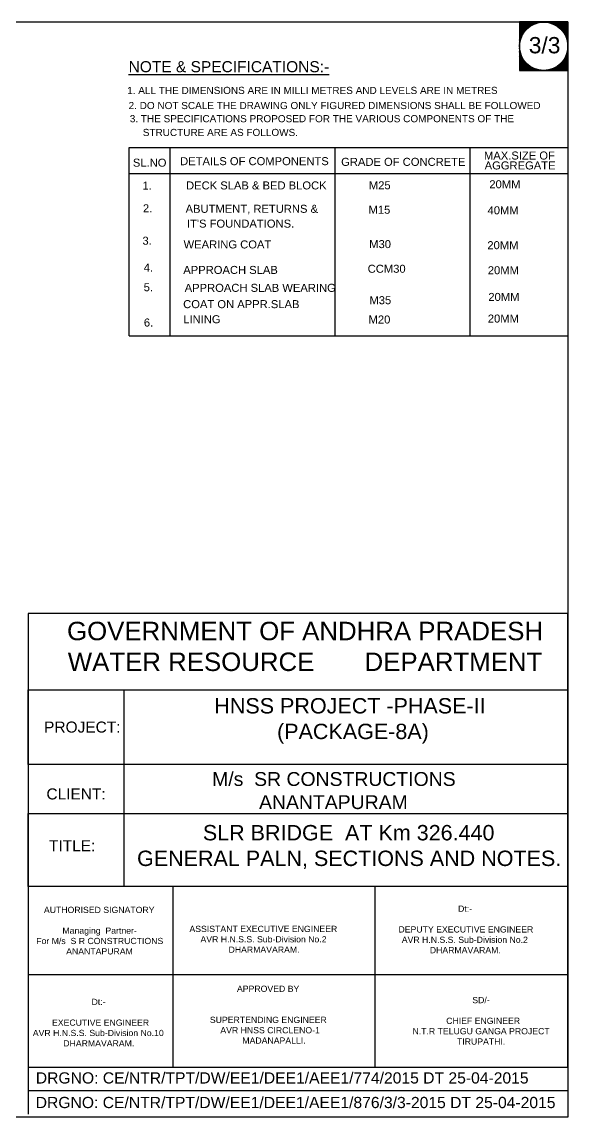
# Model space of a CAD drawing. Header units: millimetres. Extents: x 50754 to 63872, y -166310 to 12701.
# Drawn here: x 58944 to 63872, y 2808 to 12701 of the extents above; entities that cross this region are included whole.
import ezdxf

# ---------------------------------------------------------------- set-up
doc = ezdxf.new("R2010")
doc.units = ezdxf.units.MM
doc.header["$MEASUREMENT"] = 0
for name, color, linetype in [('DIMENSION', 7, 'Continuous'), ('DRAWING', 7, 'Continuous'), ('TEXT', 7, 'Continuous')]:
    doc.layers.add(name, color=color, linetype=linetype)
doc.styles.get("Standard").update_dxf_attribs({"font": 'arial.ttf'})

msp = doc.modelspace()

# ---------------------------------------------------------------- hatches: boundary and pattern name
at = {"layer": 'DRAWING'}
h = msp.add_hatch(dxfattribs=at)
h.set_pattern_fill('ANSI31', color=256, style=0)
h.set_pattern_definition([(45, (0, -898.22867), (-0.08838834765, 0.08838834765), [])])
h.paths.add_polyline_path([(63870.3, 12701), (63434.1, 12701), (63434.1, 12495.3, -0.966869), (63870.3, 12480.6)])
h.paths.add_polyline_path([(63434.1, 12465.9), (63434.1, 12262.6), (63638.6, 12262.6, -0.377076)])
h.paths.add_polyline_path([(63870.3, 12480.6, -0.396438), (63665.3, 12262.6), (63870.3, 12262.6)])

# ---------------------------------------------------------------- linework, layer by layer
at = {"layer": 'DIMENSION'}
for points in [[(58998.4, 3259.7), (58998.4, 2834.3)], [(58998.4, 3047), (63870.3, 3047)]]:
    msp.add_lwpolyline(points, dxfattribs=at)
at = {"layer": 'DRAWING'}
for points in [[(63870.3, 2808), (50753.8, 2808), (50753.8, 12701), (63870.3, 12701)], [(63870.3, 12701), (63434.1, 12701), (63434.1, 12262.6), (63870.3, 12262.6)]]:
    msp.add_lwpolyline(points, close=True, dxfattribs=at)
msp.add_lwpolyline([(59912.6, 9866.3), (63870.3, 9866.3)], dxfattribs=at)
msp.add_circle((63651.9, 12480.6), 218.4, dxfattribs=at)
at = {"layer": 'TEXT'}
for p, q in [((60278.9, 11566), (60278.9, 9866.2)), ((61767.7, 11566.3), (61767.7, 9866.3)), ((62986.5, 11566.5), (62986.5, 9866.3)), ((59911.6, 11332.6), (63871.5, 11332.6))]:
    msp.add_line(p, q, dxfattribs=at)
for points in [[(59912.6, 9866.3), (59912.6, 11566), (63870.3, 11566), (63870.3, 9866.3)], [(59863.5, 6667.1), (59863.5, 4891.3)], [(60305.3, 4891.3), (60305.3, 3259.7)], [(62126.6, 4891.3), (62126.6, 3259.7)], [(58998.4, 4097.4), (63870.3, 4097.4)]]:
    msp.add_lwpolyline(points, dxfattribs=at)
for points in [[(63870.3, 7357.4), (58998.4, 7357.4), (58998.4, 3259.7), (63870.3, 3259.7)], [(58998.4, 6667.1), (63870.3, 6667.1), (63870.3, 5991.6), (58998.4, 5991.6)], [(58998.4, 5550.5), (63870.3, 5550.5), (63870.3, 4891.3), (58998.4, 4891.3)]]:
    msp.add_lwpolyline(points, close=True, dxfattribs=at)

# ---------------------------------------------------------------- texts
at = {"layer": 'DRAWING'}
msp.add_text('3/3', height=146.99, dxfattribs=at).set_placement((63517, 12417.2))
at = {"layer": 'TEXT'}
for s, height, p in [('%%UNOTE & SPECIFICATIONS:-', 100.108, (59905.9, 12246.5)), ('1. ALL THE DIMENSIONS ARE IN MILLI METRES AND LEVELS ARE IN METRES', 64.467, (59893.3, 12049.9)), ('2. DO NOT SCALE THE DRAWING ONLY FIGURED DIMENSIONS SHALL BE FOLLOWED', 64.467, (59906, 11913.4)), ('3. THE SPECIFICATIONS PROPOSED FOR THE VARIOUS COMPONENTS OF THE', 64.467, (59916.9, 11794.6)), ('STRUCTURE ARE AS FOLLOWS.', 64.467, (60033.9, 11670.2)), ('DETAILS OF COMPONENTS', 72.3, (60370.9, 11406.8)), ('MAX.SIZE OF', 72.3, (63112.7, 11457.8)), ('SL.NO', 72.3, (59944.7, 11393.1)), ('  GRADE OF CONCRETE', 72.3, (61767.7, 11400.7)), ('AGGREGATE', 72.3, (63118.8, 11368.3)), ('1.', 72.3, (60031.1, 11185.5)), ('DECK SLAB & BED BLOCK', 72.3, (60424.5, 11187.7)), ('M25', 72.3, (62074.1, 11189.1)), ('20MM', 72.3, (63161, 11198.3)), ('2.', 72.3, (60035.5, 10981)), ('ABUTMENT, RETURNS &', 72.3, (60420.3, 10976.6)), ('M15', 72.3, (62071.1, 10968.1)), ('40MM', 72.3, (63145, 10963.1)), ("IT'S FOUNDATIONS.", 72.3, (60432.8, 10842.7)), ('3.', 72.3, (60031.1, 10688.2)), ('WEARING COAT', 72.3, (60402.4, 10654.7)), ('M30', 72.3, (62077.1, 10657.6)), ('20MM', 72.3, (63143.2, 10648)), ('4.', 72.3, (60042.7, 10445.8)), ('APPROACH SLAB', 72.3, (60399.5, 10424.4)), ('CCM30  ', 72.3, (62063.4, 10435)), ('20MM', 72.3, (63147.3, 10421.6)), ('5.', 72.3, (60042.3, 10268.1)), ('APPROACH SLAB WEARING', 72.3, (60412.1, 10262.6)), ('M35', 72.3, (62079.2, 10151)), ('20MM', 72.3, (63152.2, 10180.6)), ('COAT ON APPR.SLAB', 72.3, (60398.4, 10115.3)), ('6.', 72.3, (60043.8, 9949.2)), ('LINING', 72.3, (60399.2, 9979)), ('M20', 72.3, (62071.4, 9976.6)), ('20MM', 72.3, (63147.5, 9985.2))]:
    msp.add_text(s, height=height, dxfattribs=at).set_placement(p)
at = {"layer": 'TEXT', "color": 7, "width": 4754.063, "attachment_point": 5}
for s, insert, char_height in [('GOVERNMENT OF ANDHRA PRADESH\\PWATER RESOURCE       DEPARTMENT', (61498.2, 7058.8), 166.699), ('HNSS PROJECT -PHASE-II\\P (PACKAGE-8A)', (61903.4, 6386.7), 138.916)]:
    msp.add_mtext(s, dxfattribs=dict(at, insert=insert, char_height=char_height))
at = {"layer": 'TEXT', "attachment_point": 1}
for s, insert, char_height, width in [('PROJECT:', (59143.8, 6381), 99.8, 931.189), ('\\pi510.88;M/s  SR CONSTRUCTIONS \\P\\pi934.22;ANANTAPURAM', (60148.9, 5924.6), 125.288, 3197.216), ('CLIENT:', (59164.9, 5777), 99.8, 931.189), ('\\pi849.31;SLR BRIDGE  AT Km 326.440\\P\\pi255.64;GENERAL PALN, SECTIONS AND NOTES.', (59726.6, 5446.6), 138.916, 4312.342), ('TITLE:', (59187.9, 5309.3), 99.8, 541.189), ('\\pi910.63;AUTHORISED SIGNATORY\\P\\pi1409.5;\\P\\pi1077.8;Managing  Partner-\\P\\pi841.54;For M/s  S R CONSTRUCTIONS\\P\\pi1111.6;ANANTAPURAM', (58231.2, 4707.8), 56.161, 2818.909), ('\\pi1350.5;Dt:-  \\P\\pi1409.5;\\P\\pi790.89; DEPUTY EXECUTIVE ENGINEER\\P\\pi842.52;AVR H.N.S.S. Sub-Division No.2\\P\\pi1095.5;DHARMAVARAM.', (61528.5, 4718.8), 56.161, 2818.909), ('\\pi1409.5;\\P\\P\\pi742.93;ASSISTANT EXECUTIVE ENGINEER\\P\\pi842.52;AVR H.N.S.S. Sub-Division No.2\\P\\pi1095.5;DHARMAVARAM.', (59712.2, 4723.2), 56.161, 2818.909), ('\\pi1128.5;APPROVED BY\\P\\pi1409.5;\\P\\pi1387.7;  \\P\\pi884.23;SUPERTENDING ENGINEER                \\P\\pi956.72; AVR HNSS CIRCLENO-1\\P\\pi0;                                                      MADANAPALLI.', (59755.4, 3995.2), 56.161, 2818.909), ('\\pi1350.5;Dt:- \\P\\pi1409.5;\\P\\pi950.01;  EXECUTIVE ENGINEER\\P\\pi820.51;AVR H.N.S.S. Sub-Division No.10\\P\\pi1095.5;DHARMAVARAM.', (58221.3, 3876.8), 56.161, 2818.909), ('\\pi1334;SD/-\\P\\pi1409.5,t2701.2;\\P\\pi1054.7,tz;  CHIEF ENGINEER\\P\\pi794.23;N.T.R TELUGU GANGA PROJECT\\P\\pi1195.8;TIRUPATHI.', (61673.4, 3893), 56.161, 2818.909), ('\\pi669.68;DRGNO: CE/NTR/TPT/DW/EE1/DEE1/AEE1/774/2015 DT 25-04-2015', (58399, 3212.5), 101.199, 5769.897), ('\\pi547.88;DRGNO: CE/NTR/TPT/DW/EE1/DEE1/AEE1/876/3/3-2015 DT 25-04-2015', (58520.1, 2990.4), 101.199, 5769.897)]:
    msp.add_mtext(s, dxfattribs=dict(at, insert=insert, char_height=char_height, width=width))

doc.saveas('drawing.dxf')
